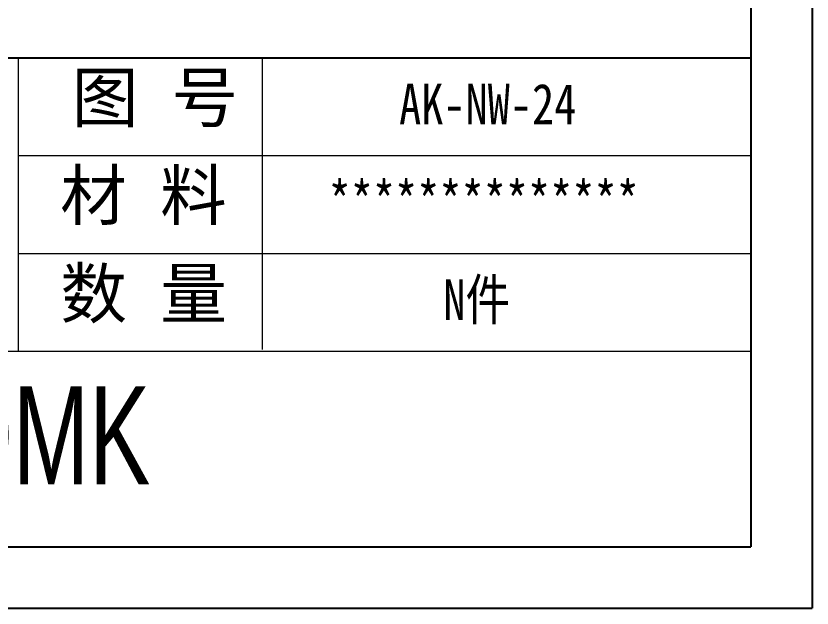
# Model space of a CAD drawing. Header units: inches. Extents: x 1230 to 3313, y 237 to 1043.
# Drawn here: x 1808.9 to 1971.6, y 519 to 640 of the extents above; entities that cross this region are included whole.
import ezdxf

# ---------------------------------------------------------------- set-up
doc = ezdxf.new("R2010")
doc.units = ezdxf.units.IN
doc.layers.add('文字', color=81, linetype='Continuous')
doc.layers.add('粗实线', color=7, linetype='Continuous', lineweight=30)
doc.layers.add('细实线', color=3, linetype='Continuous', lineweight=9)
doc.styles.get("Standard").update_dxf_attribs({"font": 'txt', "bigfont": 'gbcbig.shx'})
doc.styles.add('宋体', font='', dxfattribs={"width": 0.8, "height": 3.5})
doc.styles.add('长仿宋', font='', dxfattribs={"width": 0.7, "height": 4})
doc.styles.get('宋体').set_extended_font_data('SimSun')
doc.styles.get('长仿宋').set_extended_font_data('SimSun')

msp = doc.modelspace()

# ---------------------------------------------------------------- linework, layer by layer
for p, q in [((1971.555, 1043.188), (1971.555, 519.041)), ((1959.076, 1030.708), (1959.076, 531.52)), ((1959.076, 631.358), (1659.563, 631.358)), ((1249.444, 531.52), (1959.076, 531.52)), ((1230.262, 519.041), (1971.555, 519.041))]:
    msp.add_line(p, q)
at = {"layer": '细实线', "color": 7}
for p, q in [((1809.319, 631.358), (1809.319, 571.455)), ((1859.238, 631.358), (1859.238, 571.876)), ((1959.076, 611.39), (1809.319, 611.39)), ((1959.076, 591.423), (1809.319, 591.423)), ((1959.076, 571.455), (1509.807, 571.455))]:
    msp.add_line(p, q, dxfattribs=at)

# ---------------------------------------------------------------- texts
at = {"layer": '文字', "color": 0, "char_height": 7.48781, "width": 86.56752, "attachment_point": 1, "style": '宋体'}
for s, insert in [('{\\H1.111x;AK-NW-24}', (1887.176, 626.142)), ('{\\H1.111x;**************}', (1872.773, 606.175)), ('{\\H1.111x;N件}', (1896.233, 586.207))]:
    msp.add_mtext(s, dxfattribs=dict(at, insert=insert))
at = {"layer": '粗实线', "insert": (1769.871, 564.305), "char_height": 19.9675, "width": 223.91575, "attachment_point": 1, "style": '长仿宋'}
msp.add_mtext('{\\fSTXinwei|b0|i0|c134|p2;SZOMK}', dxfattribs=at)
at = {"layer": '细实线', "color": 7, "char_height": 9.98375, "attachment_point": 1}
for s, insert, width in [('{\\fSimSun|b0|i0|c134|p54;图 号}', (1820.298, 628.327), 49.91875), ('{\\fSimSun|b0|i0|c134|p54;材 料   }', (1817.931, 608.359), 49.91875), ('{\\fSimSun|b0|i0|c134|p54;数 量}', (1817.979, 588.293), 45.10784)]:
    msp.add_mtext(s, dxfattribs=dict(at, insert=insert, width=width))

doc.saveas('drawing.dxf')
